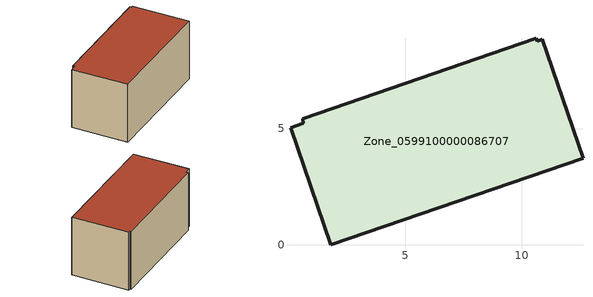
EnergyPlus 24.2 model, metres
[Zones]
Zone_0599100000086707
 floor ground (C_G): 0.59,5.43 10.63,8.89 10.67,8.76 10.88,8.83 12.64,3.73 1.8,0 0.07,5.04 0.62,5.24 z0
 wall outside (C_F): 10.88,8.83 10.67,8.76 10.63,8.89 0.59,5.43 0.62,5.24 0.07,5.04 1.8,0 12.64,3.73 10.88,8.83 z0:5.7
 roof outside (C_R): 10.63,8.89 0.59,5.43 0.62,5.24 0.07,5.04 1.8,0 12.64,3.73 10.88,8.83 10.67,8.76 z5.7
[BUILDING]
Pand.0599100000086707: North Axis=0; Terrain=City; Loads Convergence Tolerance Value=0.04; Temperature Convergence Tolerance Value=0.4; Solar Distribution=FullExterior; Maximum Number of Warmup Days=25; Minimum Number of Warmup Days=1
[Site:Location]
Rotterdam.The.Hague.AP_ZH_NLD Design_Conditions: Latitude=51.96; Longitude=4.45; Time Zone=1; Elevation=-4.5
[SITE:GROUNDTEMPERATURE:BUILDINGSURFACE]
18, 18, 18, 18, 18, 18, 18, 18, 18, 18, 18, 18
[MATERIAL] Thermal Absorptance=0.9; Solar Absorptance=0.7; Visible Absorptance=0.7
Name | Roughness | Thickness | Conductivity | Density | Specific Heat
G.TC.1975-1991 | MediumSmooth | 0.15 | 0.288461 | 540 | 1210
F.TC.1975-1991 | Rough | 0.3 | 0.230769 | 1920 | 840
R.TC.1975-1991 | MediumRough | 0.2 | 0.153846 | 1500 | 1000
[CONSTRUCTION]
C_G: G.TC.1975-1991
C_F: F.TC.1975-1991
C_R: R.TC.1975-1991
[ZONE]
Zone_0599100000086707: Type=1; Multiplier=1; Ceiling Height=Autocalculate; Volume=Autocalculate; Floor Area=autocalculate; Part of Total Floor Area=Yes
[ZONEINFILTRATION:DESIGNFLOWRATE]
Infil_Zone_0599100000086707: Zone or ZoneList or Space or SpaceList=Zone_0599100000086707; Schedule=AlwaysOn; Design Flow Rate Calculation Method=Flow/Area; Flow Rate per Floor Area=0.003; Constant Term Coefficient=1; Temperature Term Coefficient=0; Velocity Term Coefficient=0; Velocity Squared Term Coefficient=0
[HVACTEMPLATE:ZONE:IDEALLOADSAIRSYSTEM]
Zone_0599100000086707: Maximum Heating Supply Air Temperature=50; Minimum Cooling Supply Air Temperature=13; Maximum Heating Supply Air Humidity Ratio=0.0156; Minimum Cooling Supply Air Humidity Ratio=0.0077; Heating Limit=NoLimit; Cooling Limit=NoLimit; Dehumidification Control Type=ConstantSensibleHeatRatio; Cooling Sensible Heat Ratio=0.7; Dehumidification Setpoint=60; Humidification Control Type=None; Humidification Setpoint=30; Outdoor Air Method=None; Outdoor Air Flow Rate per Person=0.00944; Outdoor Air Flow Rate per Zone Floor Area=0; Outdoor Air Flow Rate per Zone=0; Demand Controlled Ventilation Type=None; Outdoor Air Economizer Type=NoEconomizer; Heat Recovery Type=None; Sensible Heat Recovery Effectiveness=0.7; Latent Heat Recovery Effectiveness=0.65
[ZONECONTROL:THERMOSTAT]
ThermostatControl_Zone_0599100000086707: Zone or ZoneList=Zone_0599100000086707; Control Type Schedule=DualSetpointControlType; Control 1=Thermostat_Zone_0599100000086707; Temperature Difference Between Cutout And Setpoint=0
[THERMOSTATSETPOINT:DUALSETPOINT]
Thermostat_Zone_0599100000086707: Heating Setpoint Temperature Schedule=HeatingSetpoint_Zone_0599100000086707; Cooling Setpoint Temperature Schedule=CoolingSetpoint_Zone_0599100000086707
[SCHEDULE:COMPACT]
HeatingSetpoint_Zone_0599100000086707: Through: 12/31, For: AllDays, Until: 24:00, 21
CoolingSetpoint_Zone_0599100000086707: Through: 12/31, For: AllDays, Until: 24:00, 24
DualSetpointControlType: Through: 12/31, For: AllDays, Until: 24:00, 4
AlwaysOn: Through: 12/31, For: AllDays, Until: 24:00, 1
